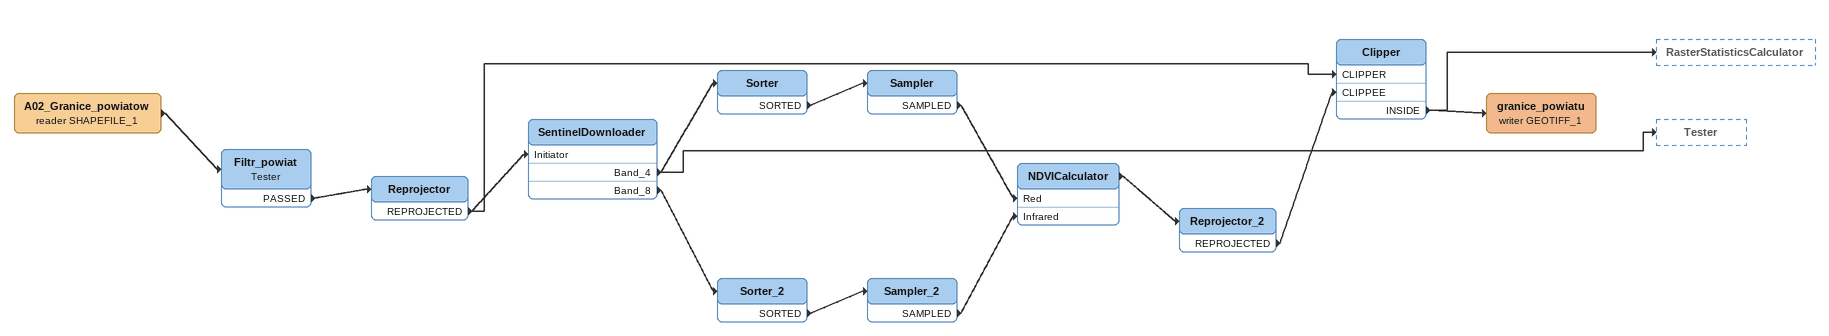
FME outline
A02_Granice_powiatow (reader SHAPEFILE_1)
    -> Filtr_powiat
Filtr_powiat: Tester
    PASSED -> Reprojector
Reprojector
    REPROJECTED -> SentinelDownloader [Initiator]
    REPROJECTED -> Clipper [CLIPPER]
SentinelDownloader
    Band_4 -> Sorter
    Band_4 -> Tester
    Band_8 -> Sorter_2
Sorter
    SORTED -> Sampler
Sampler
    SAMPLED -> NDVICalculator [Red]
Sorter_2
    SORTED -> Sampler_2
Sampler_2
    SAMPLED -> NDVICalculator [Infrared]
NDVICalculator
    -> Reprojector_2
Reprojector_2
    REPROJECTED -> Clipper [CLIPPEE]
Clipper
    INSIDE -> granice_powiatu (writer GEOTIFF_1)
    INSIDE -> RasterStatisticsCalculator
granice_powiatu (writer GEOTIFF_1)
